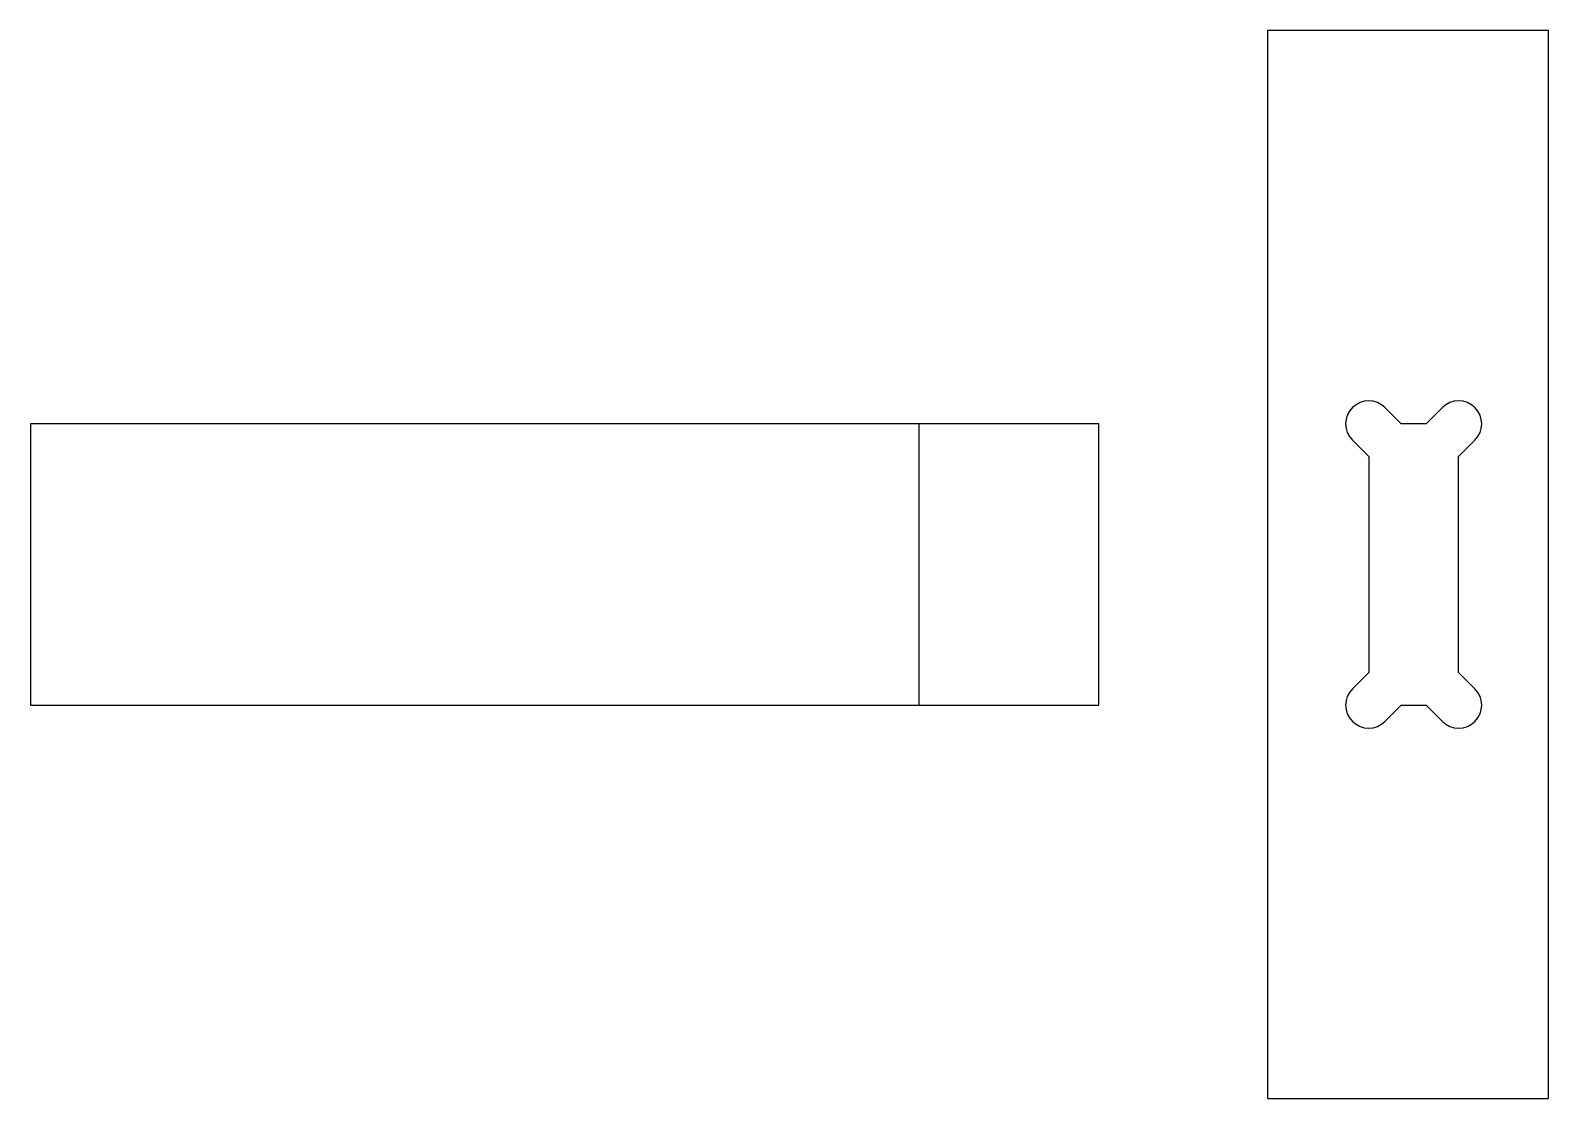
# Model space of a CAD drawing. Extents: x 0 to 270, y -70 to 120.
import ezdxf

# ---------------------------------------------------------------- set-up
doc = ezdxf.new("R2010")
doc.units = 0
doc.layers.add('1', color=7, linetype='CONTINUOUS')

msp = doc.modelspace()

# ---------------------------------------------------------------- linework, layer by layer
at = {"layer": '1', "color": 7, "linetype": 'CONTINUOUS'}
msp.add_line((158, 50), (158, 0), dxfattribs=at)
for points in [[(270, -70), (270, 120), (220, 120), (220, -70)], [(0, 0), (190, 0), (190, 50), (0, 50)]]:
    msp.add_lwpolyline(points, close=True, dxfattribs=at)
msp.add_lwpolyline([(238, 44.20172), (238, 5.79828), (235.10086, 2.89914), (235.100863, 2.899137, 1), (240.899137, -2.899137), (240.89914, -2.89914), (243.79828, 0), (248.20172, 0), (251.10086, -2.89914), (251.100862, -2.899138, 1), (256.899138, 2.899138), (256.89914, 2.89914), (254, 5.79828), (254, 44.20172), (256.89914, 47.10086), (256.899138, 47.100862, 1), (251.100862, 52.899138), (251.10086, 52.89914), (248.20172, 50), (243.79828, 50), (240.89914, 52.89914), (240.899136, 52.899136, 1), (235.100864, 47.100864), (235.10086, 47.10086)], format="xyb", close=True, dxfattribs=at)

doc.saveas('drawing.dxf')
